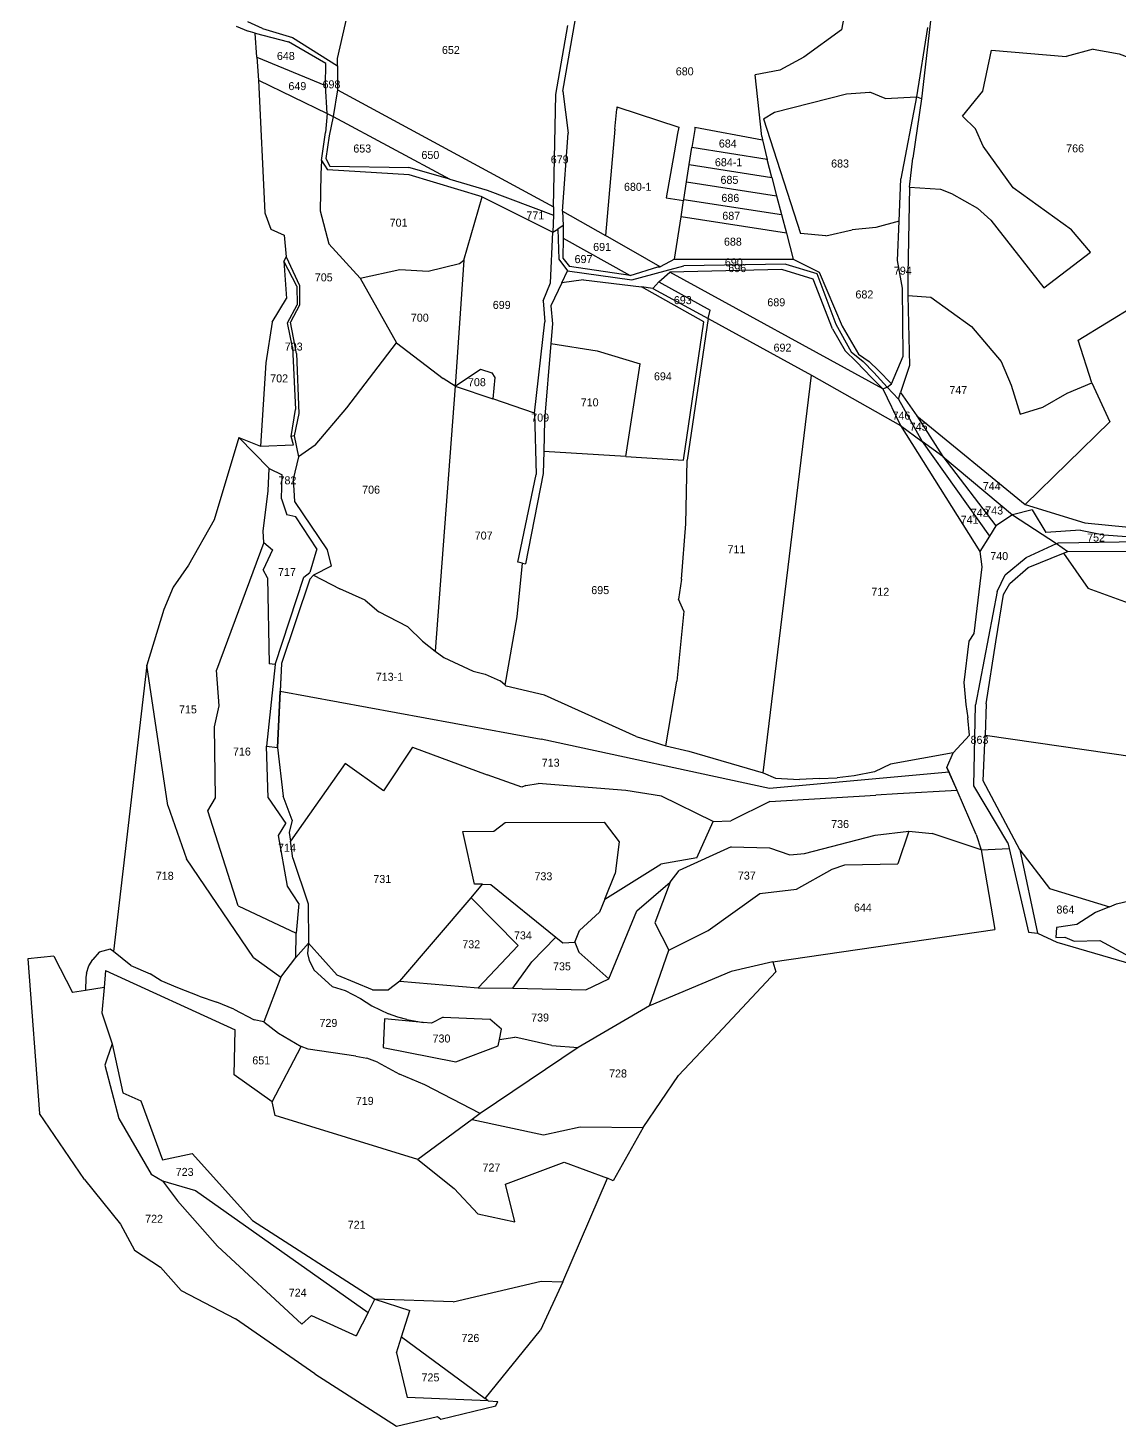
# Model space of a CAD drawing. Header units: metres. Extents: x 215864 to 218449, y 2702083 to 2704249.
# Drawn here: x 216059.6 to 216400.3, y 2703163.2 to 2703600.1 of the extents above; entities that cross this region are included whole.
import ezdxf
from ezdxf.enums import TextEntityAlignment as Align

# ---------------------------------------------------------------- set-up
doc = ezdxf.new("R2010")
doc.units = ezdxf.units.M

msp = doc.modelspace()

# ---------------------------------------------------------------- linework, layer by layer
at = {"layer": 'LIN'}
for p, q in [((216342.18, 2703608.58), (216338.63, 2703577.94)), ((216132.8, 2703599.96), (216128.2, 2703602)), ((216156.21, 2703590.58), (216159.6, 2703605.2)), ((216226.57, 2703580.42), (216230.56, 2703603.02)), ((216314.66, 2703605.01), (216313.64, 2703599.52)), ((216124.64, 2703600.72), (216128.29, 2703599.12)), ((216130.55, 2703598.53), (216128.29, 2703599.12)), ((216131.04, 2703590.95), (216130.55, 2703598.53)), ((216130.55, 2703598.53), (216140.89, 2703595.83)), ((216132.8, 2703599.96), (216142.14, 2703597.11)), ((216142.14, 2703597.11), (216156.22, 2703588.28)), ((216224.46, 2703579.32), (216228.2, 2703600.93)), ((216313.64, 2703599.52), (216301.92, 2703590.99)), ((216340.48, 2703600.29), (216337.06, 2703578.56)), ((216152.63, 2703589.01), (216140.89, 2703595.83)), ((216357.76, 2703580.37), (216360.52, 2703593.22)), ((216360.52, 2703593.22), (216383.78, 2703591.21)), ((216392.24, 2703593.54), (216383.78, 2703591.21)), ((216392.24, 2703593.54), (216400.3, 2703592.02)), ((216131.04, 2703590.95), (216131.59, 2703583.78)), ((216131.04, 2703590.95), (216152.52, 2703582.14)), ((216152.52, 2703582.14), (216152.63, 2703589.01)), ((216156.22, 2703588.28), (216156.21, 2703590.58)), ((216156.22, 2703588.28), (216156.24, 2703580.75)), ((216301.92, 2703590.99), (216294.42, 2703586.98)), ((216400.3, 2703592.02), (216410.17, 2703588.29)), ((216131.59, 2703583.78), (216153.04, 2703573.38)), ((216131.59, 2703583.78), (216133.54, 2703542.31)), ((216294.42, 2703586.98), (216286.69, 2703585.44)), ((216288.72, 2703566.18), (216286.69, 2703585.44)), ((216153.04, 2703573.38), (216152.52, 2703582.14)), ((216156.24, 2703580.75), (216154.85, 2703572.51)), ((216156.24, 2703580.75), (216223.73, 2703544.21)), ((216223.73, 2703544.21), (216224.46, 2703579.32)), ((216226.57, 2703580.42), (216228.23, 2703567.23)), ((216292.67, 2703573.79), (216315.18, 2703579.5)), ((216315.18, 2703579.5), (216322.46, 2703580.06)), ((216327.23, 2703578.13), (216322.46, 2703580.06)), ((216351.38, 2703572.54), (216357.76, 2703580.37)), ((216243.52, 2703575.48), (216243.45, 2703574.74)), ((216243.52, 2703575.48), (216262.83, 2703569.13)), ((216327.23, 2703578.13), (216337.06, 2703578.56)), ((216337.06, 2703578.56), (216332.14, 2703552.94)), ((216338.63, 2703577.94), (216335.9, 2703559.45)), ((216338.63, 2703577.94), (216337.06, 2703578.56)), ((216153.04, 2703573.38), (216152.44, 2703567.42)), ((216153.04, 2703573.38), (216154.85, 2703572.51)), ((216154.85, 2703572.51), (216153.68, 2703566.37)), ((216154.85, 2703572.51), (216191.29, 2703552.85)), ((216242.89, 2703568.55), (216243.45, 2703574.74)), ((216289.31, 2703571.71), (216292.67, 2703573.79)), ((216289.31, 2703571.71), (216300.79, 2703535.9)), ((216355.52, 2703568.64), (216351.38, 2703572.54)), ((216151.26, 2703558.72), (216152.44, 2703567.42)), ((216153.68, 2703566.37), (216152.54, 2703559.33)), ((216226.54, 2703542.9), (216228.23, 2703567.23)), ((216242.89, 2703568.55), (216239.88, 2703535.27)), ((216262.46, 2703567.1), (216261.4, 2703561.11)), ((216262.83, 2703569.13), (216262.46, 2703567.1)), ((216267.78, 2703568.44), (216266.89, 2703562.72)), ((216267.88, 2703569.09), (216267.78, 2703568.44)), ((216267.88, 2703569.09), (216288.94, 2703565.12)), ((216288.72, 2703566.18), (216288.94, 2703565.12)), ((216357.88, 2703563.19), (216355.52, 2703568.64)), ((216266.07, 2703557.43), (216266.89, 2703562.72)), ((216290.47, 2703559.04), (216266.89, 2703562.72)), ((216288.94, 2703565.12), (216290.47, 2703559.04)), ((216367.25, 2703550.18), (216357.88, 2703563.19)), ((216151.26, 2703558.72), (216150.99, 2703554.49)), ((216151.26, 2703558.72), (216153.16, 2703555.79)), ((216152.54, 2703559.33), (216153.89, 2703556.97)), ((216261.4, 2703561.11), (216258.89, 2703547.05)), ((216265.24, 2703552.02), (216266.07, 2703557.43)), ((216266.07, 2703557.43), (216291.88, 2703553.4)), ((216291.88, 2703553.4), (216290.47, 2703559.04)), ((216334.86, 2703550.33), (216335.9, 2703559.45)), ((216150.99, 2703554.49), (216150.8, 2703543)), ((216178.65, 2703554.27), (216153.16, 2703555.79)), ((216153.89, 2703556.97), (216178.47, 2703556.5)), ((216191.29, 2703552.85), (216178.47, 2703556.5)), ((216201.42, 2703547.4), (216178.65, 2703554.27)), ((216291.88, 2703553.4), (216293.38, 2703547.65)), ((216191.29, 2703552.85), (216202.99, 2703549.45)), ((216202.99, 2703549.45), (216223.74, 2703541.67)), ((216264.39, 2703546.57), (216265.24, 2703552.02)), ((216265.24, 2703552.02), (216293.38, 2703547.65)), ((216331.59, 2703539.74), (216332.14, 2703552.94)), ((216334.86, 2703550.33), (216334.34, 2703522.96)), ((216334.86, 2703550.33), (216344.56, 2703549.76)), ((216344.56, 2703549.76), (216347.97, 2703548.4)), ((216385.41, 2703537.01), (216367.25, 2703550.18)), ((216195.7, 2703527.53), (216201.42, 2703547.4)), ((216201.42, 2703547.4), (216223.5, 2703536.29)), ((216258.89, 2703547.05), (216264.33, 2703546.2)), ((216263.55, 2703541.13), (216264.33, 2703546.2)), ((216264.39, 2703546.57), (216264.33, 2703546.2)), ((216264.39, 2703546.57), (216294.9, 2703541.79)), ((216293.38, 2703547.65), (216294.9, 2703541.79)), ((216347.97, 2703548.4), (216356.09, 2703543.85)), ((216133.54, 2703542.31), (216135.41, 2703537.2)), ((216150.8, 2703543), (216153.48, 2703532.62)), ((216223.74, 2703541.67), (216223.5, 2703536.29)), ((216223.73, 2703544.21), (216223.74, 2703541.67)), ((216226.54, 2703542.9), (216226.7, 2703538.44)), ((216226.54, 2703542.9), (216239.88, 2703535.27)), ((216261.5, 2703527.87), (216263.55, 2703541.13)), ((216296.41, 2703535.98), (216263.55, 2703541.13)), ((216294.9, 2703541.79), (216296.41, 2703535.98)), ((216356.09, 2703543.85), (216360.29, 2703540.09)), ((216360.29, 2703540.09), (216376.82, 2703518.9)), ((216135.41, 2703537.2), (216139.6, 2703535.38)), ((216222.71, 2703520.48), (216223.5, 2703536.29)), ((216223.5, 2703536.29), (216225, 2703537.3)), ((216226.7, 2703538.44), (216225, 2703537.3)), ((216225, 2703537.3), (216225.37, 2703527.89)), ((216226.7, 2703538.44), (216226.67, 2703534.47)), ((216296.41, 2703535.98), (216298.51, 2703527.92)), ((216308.77, 2703535.13), (216300.79, 2703535.9)), ((216308.77, 2703535.13), (216316.95, 2703537.01)), ((216324.39, 2703537.76), (216316.95, 2703537.01)), ((216331.59, 2703539.74), (216324.39, 2703537.76)), ((216331.09, 2703527.49), (216331.59, 2703539.74)), ((216391.37, 2703530.08), (216385.41, 2703537.01)), ((216139.6, 2703535.38), (216140.2, 2703528.62)), ((216153.48, 2703532.62), (216163.3, 2703521.9)), ((216226.67, 2703534.47), (216226.62, 2703528.15)), ((216226.67, 2703534.47), (216247.66, 2703522.74)), ((216252.84, 2703527.84), (216239.88, 2703535.27)), ((216140.2, 2703528.62), (216139.43, 2703527.26)), ((216143.51, 2703519.4), (216139.43, 2703527.26)), ((216139.43, 2703527.26), (216140.31, 2703515.61)), ((216140.2, 2703528.62), (216144.38, 2703519.62)), ((216195.7, 2703527.53), (216192.99, 2703488.24)), ((216194.32, 2703526.49), (216195.7, 2703527.53)), ((216225.37, 2703527.89), (216228.07, 2703524.23)), ((216226.62, 2703528.15), (216228.68, 2703525.62)), ((216256.96, 2703525.49), (216252.84, 2703527.84)), ((216261.5, 2703527.87), (216256.96, 2703525.49)), ((216261.5, 2703527.87), (216298.51, 2703527.92)), ((216298.51, 2703527.92), (216306.69, 2703523.82)), ((216332.72, 2703518.84), (216331.09, 2703527.49)), ((216376.82, 2703518.9), (216391.37, 2703530.08)), ((216163.3, 2703521.9), (216175.69, 2703524.62)), ((216175.69, 2703524.62), (216184.58, 2703524.14)), ((216184.58, 2703524.14), (216194.32, 2703526.49)), ((216226.28, 2703520.44), (216228.07, 2703524.23)), ((216228.07, 2703524.23), (216248.12, 2703521.45)), ((216247.66, 2703522.74), (216228.68, 2703525.62)), ((216247.66, 2703522.74), (216256.32, 2703525.44)), ((216248.12, 2703521.45), (216258.6, 2703524.21)), ((216256.32, 2703525.44), (216256.96, 2703525.49)), ((216256.59, 2703520.76), (216260.02, 2703523.81)), ((216258.6, 2703524.21), (216264.43, 2703525.75)), ((216294.96, 2703524.69), (216260.02, 2703523.81)), ((216326.53, 2703487.35), (216260.02, 2703523.81)), ((216296.22, 2703526.3), (216264.43, 2703525.75)), ((216304.74, 2703521.67), (216294.96, 2703524.69)), ((216296.22, 2703526.3), (216305.91, 2703523.44)), ((216305.91, 2703523.44), (216311.88, 2703507.59)), ((216306.69, 2703523.82), (216313.79, 2703506.89)), ((216334.34, 2703522.96), (216334.39, 2703516.54)), ((216143.51, 2703519.4), (216143.62, 2703513.65)), ((216144.38, 2703519.62), (216144.42, 2703513.52)), ((216163.3, 2703521.9), (216174.66, 2703501.73)), ((216220.42, 2703514.83), (216222.71, 2703520.48)), ((216226.28, 2703520.44), (216222.88, 2703513.25)), ((216233.11, 2703521.44), (216226.28, 2703520.44)), ((216233.11, 2703521.44), (216251.16, 2703519.26)), ((216254.71, 2703518.71), (216251.16, 2703519.26)), ((216270.64, 2703508.34), (216251.16, 2703519.26)), ((216256.59, 2703520.76), (216254.71, 2703518.71)), ((216254.71, 2703518.71), (216271.98, 2703509.31)), ((216256.59, 2703520.76), (216272.57, 2703511.89)), ((216310.87, 2703506.08), (216304.74, 2703521.67)), ((216332.88, 2703497.56), (216332.72, 2703518.84)), ((216135.79, 2703508.21), (216140.31, 2703515.61)), ((216220.42, 2703514.83), (216220.94, 2703508.25)), ((216334.39, 2703516.54), (216341.54, 2703516.01)), ((216334.39, 2703516.54), (216334.85, 2703494.7)), ((216341.54, 2703516.01), (216354.21, 2703506.83)), ((216140.66, 2703508.02), (216143.62, 2703513.65)), ((216144.42, 2703513.52), (216141.57, 2703508.22)), ((216222.88, 2703513.25), (216223.43, 2703507.72)), ((216271.98, 2703509.31), (216272.57, 2703511.89)), ((216387.55, 2703502.6), (216405.22, 2703513.41)), ((216135.79, 2703508.21), (216133.86, 2703495.46)), ((216142.13, 2703500.4), (216140.66, 2703508.02)), ((216143.48, 2703498.45), (216141.57, 2703508.22)), ((216217.79, 2703479.76), (216220.94, 2703508.25)), ((216223.43, 2703507.72), (216222.89, 2703501.48)), ((216264.3, 2703465.09), (216270.64, 2703508.34)), ((216271.98, 2703509.31), (216265.41, 2703465.02)), ((216271.98, 2703509.31), (216304.26, 2703491.6)), ((216310.87, 2703506.08), (216314.75, 2703499.2)), ((216311.88, 2703507.59), (216316.65, 2703498.92)), ((216313.79, 2703506.89), (216318.93, 2703498.15)), ((216354.21, 2703506.83), (216363.52, 2703495.9)), ((216159.17, 2703481.46), (216174.66, 2703501.73)), ((216174.66, 2703501.73), (216189.22, 2703490.56)), ((216222.89, 2703501.48), (216220.83, 2703477.57)), ((216222.89, 2703501.48), (216237.34, 2703499.18)), ((216391.86, 2703489.27), (216387.55, 2703502.6)), ((216142.13, 2703500.4), (216143.13, 2703480.86)), ((216143.48, 2703498.45), (216144.17, 2703479.68)), ((216237.34, 2703499.18), (216250.78, 2703495.17)), ((216318.25, 2703495.92), (216314.75, 2703499.2)), ((216316.65, 2703498.92), (216320.38, 2703495.87)), ((216318.93, 2703498.15), (216322.28, 2703495.92)), ((216329.26, 2703488.9), (216332.88, 2703497.56)), ((216133.86, 2703495.46), (216132.14, 2703469.44)), ((216192.99, 2703488.24), (216200.86, 2703493.47)), ((216200.86, 2703493.47), (216204.45, 2703492.32)), ((216204.45, 2703492.32), (216205.37, 2703490.87)), ((216246.28, 2703466.17), (216250.78, 2703495.17)), ((216323.13, 2703490.75), (216318.25, 2703495.92)), ((216320.38, 2703495.87), (216323.72, 2703492.44)), ((216325.14, 2703493.12), (216322.28, 2703495.92)), ((216327.89, 2703487.84), (216323.72, 2703492.44)), ((216325.14, 2703493.12), (216329.26, 2703488.9)), ((216334.85, 2703494.7), (216332.09, 2703486.24)), ((216363.52, 2703495.9), (216366.62, 2703488.53)), ((216192.99, 2703488.24), (216186.72, 2703405.43)), ((216192.99, 2703488.24), (216189.22, 2703490.56)), ((216192.99, 2703488.24), (216204.72, 2703484.23)), ((216205.37, 2703490.87), (216204.72, 2703484.23)), ((216289.2, 2703367.39), (216304.26, 2703491.6)), ((216304.26, 2703491.6), (216332.02, 2703475.89)), ((216326.53, 2703487.35), (216323.13, 2703490.75)), ((216326.53, 2703487.35), (216327.89, 2703487.84)), ((216327.89, 2703487.84), (216329.26, 2703488.9)), ((216327.89, 2703487.84), (216331.39, 2703484.09)), ((216366.62, 2703488.53), (216369.45, 2703479.49)), ((216384.12, 2703486.02), (216391.86, 2703489.27)), ((216391.86, 2703489.27), (216397.4, 2703477.07)), ((216217.79, 2703479.76), (216204.72, 2703484.23)), ((216326.53, 2703487.35), (216332.02, 2703475.89)), ((216331.39, 2703484.09), (216332.09, 2703486.24)), ((216331.39, 2703484.09), (216338.78, 2703470.95)), ((216332.09, 2703486.24), (216337.12, 2703478.87)), ((216376.5, 2703481.65), (216384.12, 2703486.02)), ((216141.73, 2703472.49), (216143.13, 2703480.86)), ((216144.17, 2703479.68), (216142.69, 2703472.62)), ((216149.25, 2703469.73), (216159.17, 2703481.46)), ((216217.79, 2703479.76), (216218.29, 2703460.63)), ((216337.12, 2703478.87), (216371.04, 2703451.23)), ((216337.12, 2703478.87), (216345.28, 2703466.21)), ((216369.45, 2703479.49), (216376.5, 2703481.65)), ((216220.83, 2703477.57), (216220.64, 2703467.74)), ((216332.02, 2703475.89), (216338.78, 2703470.95)), ((216332.02, 2703475.89), (216356.85, 2703436.54)), ((216371.04, 2703451.23), (216397.4, 2703477.07)), ((216125.41, 2703472.19), (216117.7, 2703446.44)), ((216125.41, 2703472.19), (216132.14, 2703469.44)), ((216125.41, 2703472.19), (216134.91, 2703462.42)), ((216142.69, 2703472.62), (216141.73, 2703472.49)), ((216142.54, 2703469.88), (216141.73, 2703472.49)), ((216142.69, 2703472.62), (216144.04, 2703466.15)), ((216345.28, 2703466.21), (216338.78, 2703470.95)), ((216338.78, 2703470.95), (216359.86, 2703441.34)), ((216132.14, 2703469.44), (216142.54, 2703469.88)), ((216144.04, 2703466.15), (216142.44, 2703459.08)), ((216149.25, 2703469.73), (216144.04, 2703466.15)), ((216220.64, 2703467.74), (216220.51, 2703460.93)), ((216246.28, 2703466.17), (216220.64, 2703467.74)), ((216246.28, 2703466.17), (216264.3, 2703465.09)), ((216345.28, 2703466.21), (216367.02, 2703447.95)), ((216345.28, 2703466.21), (216361.84, 2703444.5)), ((216134.61, 2703455.5), (216134.91, 2703462.42)), ((216134.91, 2703462.42), (216138.93, 2703460.5)), ((216265.05, 2703445.12), (216265.41, 2703465.02)), ((216138.79, 2703452.97), (216138.93, 2703460.5)), ((216142.44, 2703459.08), (216142.83, 2703452.2)), ((216212.58, 2703433.16), (216218.29, 2703460.63)), ((216220.51, 2703460.93), (216214.95, 2703432.63)), ((216133.04, 2703442.88), (216134.61, 2703455.5)), ((216138.79, 2703452.97), (216140.44, 2703448.01)), ((216142.83, 2703452.2), (216152.98, 2703437.05)), ((216373.19, 2703449.54), (216367.02, 2703447.95)), ((216371.04, 2703451.23), (216389.62, 2703445.5)), ((216373.19, 2703449.54), (216377.41, 2703442.44)), ((216117.7, 2703446.44), (216109.74, 2703432.27)), ((216143.2, 2703447.4), (216140.44, 2703448.01)), ((216149.74, 2703437.34), (216143.2, 2703447.4)), ((216263.64, 2703427.83), (216265.05, 2703445.12)), ((216361.84, 2703444.5), (216359.86, 2703441.34)), ((216367.02, 2703447.95), (216361.84, 2703444.5)), ((216367.02, 2703447.95), (216380.82, 2703439.02)), ((216389.62, 2703445.5), (216397.01, 2703444.78)), ((216397.01, 2703444.78), (216406.55, 2703443.85)), ((216133.23, 2703439.36), (216133.04, 2703442.88)), ((216359.86, 2703441.34), (216356.85, 2703436.54)), ((216388.23, 2703443.23), (216377.41, 2703442.44)), ((216381.38, 2703439.28), (216406.74, 2703439.66)), ((216388.23, 2703443.23), (216395.6, 2703441.71)), ((216395.6, 2703441.71), (216411.44, 2703440.57)), ((216133.23, 2703439.36), (216118.46, 2703399.47)), ((216135.89, 2703437.05), (216133.04, 2703430.83)), ((216133.23, 2703439.36), (216135.89, 2703437.05)), ((216149.74, 2703437.34), (216147.63, 2703429.98)), ((216152.98, 2703437.05), (216154.21, 2703431.9)), ((216356.85, 2703436.54), (216357.46, 2703431.7)), ((216371.27, 2703434.6), (216380.82, 2703439.02)), ((216371.9, 2703431.55), (216382.92, 2703435.96)), ((216380.82, 2703439.02), (216381.38, 2703439.28)), ((216380.82, 2703439.02), (216384.31, 2703436.52)), ((216382.92, 2703435.96), (216384.31, 2703436.52)), ((216382.92, 2703435.96), (216390.67, 2703424.98)), ((216384.31, 2703436.52), (216403.23, 2703436.68)), ((216109.74, 2703432.27), (216104.9, 2703425.4)), ((216134.37, 2703428.29), (216133.04, 2703430.83)), ((216154.21, 2703431.9), (216148.71, 2703429.15)), ((216212.39, 2703416.13), (216213.98, 2703432.85)), ((216213.98, 2703432.85), (216212.58, 2703433.16)), ((216213.98, 2703432.85), (216214.95, 2703432.63)), ((216357.46, 2703431.7), (216354.93, 2703410.85)), ((216364.7, 2703429.26), (216371.27, 2703434.6)), ((216366.2, 2703426.56), (216371.9, 2703431.55)), ((216134.37, 2703428.29), (216134.89, 2703401.47)), ((216136.81, 2703401.21), (216145.71, 2703428.49)), ((216147.55, 2703427.83), (216138.73, 2703401.52)), ((216145.71, 2703428.49), (216147.63, 2703429.98)), ((216148.71, 2703429.15), (216147.55, 2703427.83)), ((216148.71, 2703429.15), (216156.99, 2703424.81)), ((216263.64, 2703427.83), (216262.69, 2703421.68)), ((216362.2, 2703423.98), (216364.7, 2703429.26)), ((216364.18, 2703423.1), (216366.2, 2703426.56)), ((216104.9, 2703425.4), (216101.95, 2703418.35)), ((216164.87, 2703421.34), (216156.99, 2703424.81)), ((216362.2, 2703423.98), (216355.48, 2703388.65)), ((216361.88, 2703408.32), (216364.18, 2703423.1)), ((216406.72, 2703419.1), (216390.67, 2703424.98)), ((216101.95, 2703418.35), (216096.65, 2703400.99)), ((216164.87, 2703421.34), (216169.16, 2703417.64)), ((216178.16, 2703412.97), (216169.16, 2703417.64)), ((216264.41, 2703417.83), (216262.24, 2703395.98)), ((216264.41, 2703417.83), (216262.69, 2703421.68)), ((216208.58, 2703394.77), (216212.39, 2703416.13)), ((216178.16, 2703412.97), (216182.75, 2703408.51)), ((216354.93, 2703410.85), (216353.42, 2703408.54)), ((216182.75, 2703408.51), (216186.72, 2703405.43)), ((216186.72, 2703405.43), (216189.41, 2703403.41)), ((216353.42, 2703408.54), (216351.83, 2703395.64)), ((216358.85, 2703388.93), (216361.88, 2703408.32)), ((216096.65, 2703400.99), (216086.25, 2703311.58)), ((216103.3, 2703357.2), (216096.65, 2703400.99)), ((216136.81, 2703401.21), (216134.04, 2703375.67)), ((216136.81, 2703401.21), (216134.89, 2703401.47)), ((216138.73, 2703401.52), (216137.52, 2703375.29)), ((216138.73, 2703401.52), (216138.33, 2703392.89)), ((216189.41, 2703403.41), (216198.63, 2703399.15)), ((216119.31, 2703388.35), (216118.46, 2703399.47)), ((216198.63, 2703399.15), (216202.35, 2703398.22)), ((216202.35, 2703398.22), (216206.99, 2703396.07)), ((216208.58, 2703394.77), (216206.99, 2703396.07)), ((216258.81, 2703375.85), (216262.24, 2703395.98)), ((216137.52, 2703375.29), (216138.33, 2703392.89)), ((216138.33, 2703392.89), (216219.88, 2703377.83)), ((216208.58, 2703394.77), (216208.94, 2703394.48)), ((216220.83, 2703391.65), (216208.94, 2703394.48)), ((216249.53, 2703378.76), (216220.83, 2703391.65)), ((216351.83, 2703395.64), (216352.5, 2703388.73)), ((216117.78, 2703381.7), (216119.31, 2703388.35)), ((216352.5, 2703388.73), (216353.08, 2703384.5)), ((216354.92, 2703363.3), (216355.48, 2703388.65)), ((216358.85, 2703388.93), (216358.45, 2703379.08)), ((216353.57, 2703379.12), (216353.08, 2703384.5)), ((216118.17, 2703359.52), (216117.78, 2703381.7)), ((216249.53, 2703378.76), (216258.81, 2703375.85)), ((216353.57, 2703379.12), (216348.46, 2703373.64)), ((216357.87, 2703364.85), (216358.45, 2703379.08)), ((216358.45, 2703379.08), (216405.27, 2703372.35)), ((216134.62, 2703359.5), (216134.04, 2703375.67)), ((216134.04, 2703375.67), (216137.52, 2703375.29)), ((216137.52, 2703375.29), (216139.26, 2703360.08)), ((216179.65, 2703375.39), (216170.55, 2703361.75)), ((216179.65, 2703375.39), (216202.98, 2703366.72)), ((216291.18, 2703362.47), (216219.88, 2703377.83)), ((216258.81, 2703375.85), (216265.93, 2703374.16)), ((216265.93, 2703374.16), (216289.2, 2703367.39)), ((216158.64, 2703370.27), (216141.55, 2703345.99)), ((216170.55, 2703361.75), (216158.64, 2703370.27)), ((216328.97, 2703370.04), (216323.91, 2703367.64)), ((216348.46, 2703373.64), (216328.97, 2703370.04)), ((216346.57, 2703369.07), (216348.46, 2703373.64)), ((216213.78, 2703362.92), (216202.98, 2703366.72)), ((216289.2, 2703367.39), (216292.97, 2703365.73)), ((216347.24, 2703367.54), (216291.18, 2703362.47)), ((216292.97, 2703365.73), (216300.54, 2703365.26)), ((216306.76, 2703365.59), (216300.54, 2703365.26)), ((216306.76, 2703365.59), (216312.24, 2703365.85)), ((216317.54, 2703366.47), (216312.24, 2703365.85)), ((216323.91, 2703367.64), (216317.54, 2703366.47)), ((216349.75, 2703361.79), (216346.57, 2703369.07)), ((216346.57, 2703369.07), (216347.24, 2703367.54)), ((216349.75, 2703361.79), (216347.24, 2703367.54)), ((216215.02, 2703363.37), (216213.78, 2703362.92)), ((216215.02, 2703363.37), (216218.93, 2703364)), ((216246.26, 2703361.83), (216218.93, 2703364)), ((216257.37, 2703360.02), (216246.26, 2703361.83)), ((216349.75, 2703361.79), (216331.15, 2703360.76)), ((216355.74, 2703348.04), (216349.75, 2703361.79)), ((216365.57, 2703345.52), (216354.92, 2703363.3)), ((216369.29, 2703343.32), (216357.87, 2703364.85)), ((216103.3, 2703357.2), (216109.05, 2703340.5)), ((216115.75, 2703355.53), (216118.17, 2703359.52)), ((216134.62, 2703359.5), (216140.07, 2703351.56)), ((216142.08, 2703352.6), (216139.26, 2703360.08)), ((216273.52, 2703352.11), (216257.37, 2703360.02)), ((216291.27, 2703358.37), (216279.05, 2703352.34)), ((216291.27, 2703358.37), (216324.36, 2703360.35)), ((216331.15, 2703360.76), (216324.36, 2703360.35)), ((216125.18, 2703325.79), (216115.75, 2703355.53)), ((216142.08, 2703352.6), (216141.18, 2703348.72)), ((216268.48, 2703340.77), (216273.52, 2703352.11)), ((216273.52, 2703352.11), (216279.05, 2703352.34)), ((216137.83, 2703347.75), (216140.07, 2703351.56)), ((216140.67, 2703331.99), (216137.83, 2703347.75)), ((216141.18, 2703348.72), (216141.55, 2703345.99)), ((216195.35, 2703349), (216205.06, 2703349.1)), ((216199.04, 2703332.59), (216195.35, 2703349)), ((216205.06, 2703349.1), (216208.59, 2703351.81)), ((216208.59, 2703351.81), (216239.47, 2703351.97)), ((216239.47, 2703351.97), (216244.2, 2703345.81)), ((216302.11, 2703342.13), (216324.13, 2703347.85)), ((216324.13, 2703347.85), (216334.61, 2703349.17)), ((216334.61, 2703349.17), (216331.23, 2703338.96)), ((216334.61, 2703349.17), (216341.99, 2703348.41)), ((216357.2, 2703343.35), (216341.99, 2703348.41)), ((216355.74, 2703348.04), (216357.2, 2703343.35)), ((216142.27, 2703340.65), (216141.55, 2703345.99)), ((216244.2, 2703345.81), (216242.9, 2703335.94)), ((216279.19, 2703344.28), (216262.92, 2703336.82)), ((216279.19, 2703344.28), (216291.19, 2703343.97)), ((216291.19, 2703343.97), (216297.53, 2703341.69)), ((216357.2, 2703343.35), (216365.98, 2703343.7)), ((216365.57, 2703345.52), (216365.98, 2703343.7)), ((216365.98, 2703343.7), (216372.01, 2703317.61)), ((216130.03, 2703309.63), (216109.05, 2703340.5)), ((216142.27, 2703340.65), (216147.03, 2703326.47)), ((216268.48, 2703340.77), (216257.21, 2703338.83)), ((216297.53, 2703341.69), (216302.11, 2703342.13)), ((216357.2, 2703343.35), (216361.5, 2703318.38)), ((216369.29, 2703343.32), (216374.89, 2703317.27)), ((216369.29, 2703343.32), (216378.62, 2703331.21)), ((216239.71, 2703327.89), (216257.21, 2703338.83)), ((216239.71, 2703327.89), (216242.9, 2703335.94)), ((216260.11, 2703333.16), (216262.92, 2703336.82)), ((216299.56, 2703331.06), (216310.7, 2703337.31)), ((216310.7, 2703337.31), (216314.67, 2703338.66)), ((216314.67, 2703338.66), (216331.23, 2703338.96)), ((216144.2, 2703326.57), (216140.67, 2703331.99)), ((216197.98, 2703328.33), (216201.57, 2703332.55)), ((216201.57, 2703332.55), (216199.04, 2703332.59)), ((216201.57, 2703332.55), (216204.17, 2703332.51)), ((216204.17, 2703332.51), (216224.43, 2703316.02)), ((216249.75, 2703324.2), (216260.11, 2703333.16)), ((216260.11, 2703333.16), (216255.32, 2703320.52)), ((216288.14, 2703329.65), (216299.56, 2703331.06)), ((216378.62, 2703331.21), (216397.33, 2703325.53)), ((216144.2, 2703326.57), (216143.36, 2703317.29)), ((216147.03, 2703326.47), (216147.18, 2703314.17)), ((216175.73, 2703302.25), (216197.98, 2703328.33)), ((216197.98, 2703328.33), (216212.69, 2703313.42)), ((216239.71, 2703327.89), (216238.08, 2703323.8)), ((216272.03, 2703318.06), (216288.14, 2703329.65)), ((216397.33, 2703325.53), (216399.52, 2703326.42)), ((216399.52, 2703326.42), (216406.03, 2703327.94)), ((216125.18, 2703325.79), (216143.36, 2703317.29)), ((216231.78, 2703318.13), (216238.08, 2703323.8)), ((216241, 2703302.98), (216249.75, 2703324.2)), ((216392.94, 2703323.75), (216387.09, 2703319.97)), ((216397.33, 2703325.53), (216392.94, 2703323.75)), ((216143.27, 2703309.62), (216143.36, 2703317.29)), ((216230.31, 2703314.4), (216231.78, 2703318.13)), ((216255.32, 2703320.52), (216259.7, 2703311.96)), ((216259.7, 2703311.96), (216272.03, 2703318.06)), ((216292.22, 2703308.32), (216361.5, 2703318.38)), ((216372.01, 2703317.61), (216374.89, 2703317.27)), ((216374.89, 2703317.27), (216380.85, 2703314.44)), ((216380.76, 2703319), (216380.58, 2703315.88)), ((216387.09, 2703319.97), (216380.76, 2703319)), ((216143.27, 2703309.62), (216147.18, 2703314.17)), ((216147.18, 2703314.17), (216146.85, 2703310.94)), ((216147.18, 2703314.17), (216156.09, 2703304.12)), ((216200.12, 2703300.14), (216212.69, 2703313.42)), ((216224.43, 2703316.02), (216216.94, 2703308.32)), ((216224.43, 2703316.02), (216226.62, 2703314.24)), ((216226.62, 2703314.24), (216230.31, 2703314.4)), ((216230.31, 2703314.4), (216231.61, 2703311.34)), ((216380.58, 2703315.88), (216383.39, 2703316.03)), ((216380.85, 2703314.44), (216404.44, 2703307.62)), ((216383.39, 2703316.03), (216386.33, 2703314.73)), ((216386.33, 2703314.73), (216394.36, 2703314.96)), ((216394.36, 2703314.96), (216423.27, 2703299.33)), ((216067.66, 2703310.1), (216059.57, 2703309.29)), ((216059.57, 2703309.29), (216063.21, 2703260.93)), ((216067.66, 2703310.1), (216073.5, 2703298.72)), ((216078.58, 2703307.02), (216079.78, 2703309.05)), ((216081.85, 2703311.31), (216079.78, 2703309.05)), ((216085.21, 2703312.29), (216081.85, 2703311.31)), ((216086.25, 2703311.58), (216085.21, 2703312.29)), ((216091.74, 2703307.19), (216086.25, 2703311.58)), ((216130.03, 2703309.63), (216138.5, 2703303.48)), ((216138.5, 2703303.48), (216143.27, 2703309.62)), ((216146.85, 2703310.94), (216147.38, 2703308.76)), ((216147.38, 2703308.76), (216148.92, 2703305.66)), ((216241, 2703302.98), (216231.61, 2703311.34)), ((216253.7, 2703294.51), (216259.7, 2703311.96)), ((216077.8, 2703304.76), (216077.62, 2703303.42)), ((216077.8, 2703304.76), (216078.58, 2703307.02)), ((216083.82, 2703305.6), (216083.37, 2703300.28)), ((216083.82, 2703305.6), (216124.32, 2703287.05)), ((216091.74, 2703307.19), (216097.7, 2703304.57)), ((216101.14, 2703302.32), (216097.7, 2703304.57)), ((216154.58, 2703300.62), (216148.92, 2703305.66)), ((216167.21, 2703299.56), (216156.09, 2703304.12)), ((216210.96, 2703300.07), (216216.94, 2703308.32)), ((216279.22, 2703305.24), (216253.7, 2703294.51)), ((216275, 2703285.82), (216293.09, 2703305.19)), ((216292.22, 2703308.32), (216279.22, 2703305.24)), ((216292.22, 2703308.32), (216293.09, 2703305.19)), ((216077.62, 2703303.42), (216077.54, 2703299.35)), ((216083.37, 2703300.28), (216077.54, 2703299.35)), ((216083.37, 2703300.28), (216082.62, 2703292.35)), ((216106.38, 2703300.2), (216101.14, 2703302.32)), ((216113.06, 2703297.53), (216106.38, 2703300.2)), ((216138.5, 2703303.48), (216133.27, 2703289.52)), ((216154.58, 2703300.62), (216158.59, 2703299.35)), ((216175.73, 2703302.25), (216172.13, 2703299.6)), ((216175.73, 2703302.25), (216200.12, 2703300.14)), ((216200.12, 2703300.14), (216210.96, 2703300.07)), ((216210.96, 2703300.07), (216233.77, 2703299.58)), ((216233.77, 2703299.58), (216241, 2703302.98)), ((216077.54, 2703299.35), (216073.5, 2703298.72)), ((216113.06, 2703297.53), (216118.53, 2703295.7)), ((216123.88, 2703293.56), (216118.53, 2703295.7)), ((216158.59, 2703299.35), (216163.42, 2703296.85)), ((216163.42, 2703296.85), (216166.96, 2703294.53)), ((216167.21, 2703299.56), (216172.13, 2703299.6)), ((216082.62, 2703292.35), (216085.84, 2703282.65)), ((216123.88, 2703293.56), (216130.17, 2703290.21)), ((216166.96, 2703294.53), (216172.16, 2703292.05)), ((216175.11, 2703290.99), (216172.16, 2703292.05)), ((216177.85, 2703290.24), (216175.11, 2703290.99)), ((216189.28, 2703291.04), (216185.62, 2703289.13)), ((216189.28, 2703291.04), (216203.77, 2703290.35)), ((216253.7, 2703294.51), (216231.35, 2703281.55)), ((216123.98, 2703272.96), (216124.32, 2703287.05)), ((216133.27, 2703289.52), (216130.17, 2703290.21)), ((216133.27, 2703289.52), (216137.86, 2703285.96)), ((216170.96, 2703290.44), (216170.54, 2703281.51)), ((216182.96, 2703289.37), (216170.96, 2703290.44)), ((216177.85, 2703290.24), (216182.96, 2703289.37)), ((216185.62, 2703289.13), (216182.96, 2703289.37)), ((216207.46, 2703287.26), (216203.77, 2703290.35)), ((216206.82, 2703284.05), (216207.46, 2703287.26)), ((216085.84, 2703282.65), (216084.2, 2703277.86)), ((216085.84, 2703282.65), (216089.16, 2703267.32)), ((216137.86, 2703285.96), (216144.89, 2703281.81)), ((216206.43, 2703282.08), (216206.82, 2703284.05)), ((216206.82, 2703284.05), (216211.64, 2703284.8)), ((216223.22, 2703282.13), (216211.64, 2703284.8)), ((216262.68, 2703272.8), (216275, 2703285.82)), ((216084.2, 2703277.86), (216083.57, 2703276.03)), ((216135.84, 2703264.55), (216144.89, 2703281.81)), ((216147.11, 2703281.03), (216144.89, 2703281.81)), ((216161.97, 2703278.81), (216147.11, 2703281.03)), ((216161.97, 2703278.81), (216165.42, 2703278.17)), ((216168.73, 2703276.98), (216165.42, 2703278.17)), ((216170.54, 2703281.51), (216193.18, 2703277.09)), ((216193.18, 2703277.09), (216206.43, 2703282.08)), ((216231.35, 2703281.55), (216200.8, 2703260.89)), ((216223.22, 2703282.13), (216231.35, 2703281.55)), ((216083.57, 2703276.03), (216087.9, 2703259.36)), ((216168.73, 2703276.98), (216175.55, 2703273.15)), ((216135.84, 2703264.55), (216123.98, 2703272.96)), ((216183.54, 2703269.91), (216175.55, 2703273.15)), ((216200.8, 2703260.89), (216183.54, 2703269.91)), ((216251.68, 2703256.48), (216262.68, 2703272.8)), ((216089.16, 2703267.32), (216094.78, 2703264.89)), ((216094.78, 2703264.89), (216101.61, 2703246.45)), ((216077.23, 2703240.33), (216063.21, 2703260.93)), ((216136.82, 2703260.28), (216135.84, 2703264.55)), ((216200.8, 2703260.89), (216198.32, 2703259.06)), ((216087.9, 2703259.36), (216098.09, 2703241.92)), ((216181.3, 2703246.5), (216136.82, 2703260.28)), ((216198.32, 2703259.06), (216181.3, 2703246.5)), ((216198.32, 2703259.06), (216220.6, 2703254.25)), ((216220.6, 2703254.25), (216232.05, 2703256.78)), ((216232.05, 2703256.78), (216251.68, 2703256.48)), ((216251.68, 2703256.48), (216242.33, 2703239.83)), ((216101.61, 2703246.45), (216110.9, 2703248.44)), ((216110.9, 2703248.44), (216129.72, 2703227.46)), ((216181.3, 2703246.5), (216192.72, 2703237.43)), ((216208.71, 2703238.79), (216227.05, 2703245.68)), ((216227.05, 2703245.68), (216240.56, 2703240.75)), ((216077.23, 2703240.33), (216088.42, 2703226.36)), ((216098.09, 2703241.92), (216101.58, 2703239.87)), ((216101.58, 2703239.87), (216111.85, 2703236.83)), ((216101.58, 2703239.87), (216106.3, 2703233.59)), ((216211.66, 2703227.02), (216208.71, 2703238.79)), ((216226.63, 2703208.28), (216240.56, 2703240.75)), ((216242.33, 2703239.83), (216240.56, 2703240.75)), ((216111.85, 2703236.83), (216165.82, 2703198.69)), ((216192.72, 2703237.43), (216200.02, 2703229.55)), ((216106.3, 2703233.59), (216118.77, 2703219.46)), ((216088.42, 2703226.36), (216092.85, 2703218.15)), ((216129.72, 2703227.46), (216167.93, 2703202.84)), ((216200.02, 2703229.55), (216211.66, 2703227.02)), ((216092.85, 2703218.15), (216100.97, 2703212.84)), ((216118.77, 2703219.46), (216145.11, 2703195.06)), ((216100.97, 2703212.84), (216107.44, 2703205.58)), ((216192.39, 2703202.05), (216219.87, 2703208.54)), ((216226.63, 2703208.28), (216219.63, 2703193.21)), ((216219.87, 2703208.54), (216226.63, 2703208.28)), ((216107.44, 2703205.58), (216124.39, 2703196.72)), ((216165.82, 2703198.69), (216167.93, 2703202.84)), ((216192.39, 2703202.05), (216167.93, 2703202.84)), ((216167.93, 2703202.84), (216178.82, 2703199.31)), ((216176.25, 2703191.09), (216178.82, 2703199.31)), ((216149.15, 2703179.59), (216124.39, 2703196.72)), ((216145.11, 2703195.06), (216148.1, 2703197.81)), ((216148.1, 2703197.81), (216162.1, 2703191.38)), ((216165.82, 2703198.69), (216162.1, 2703191.38)), ((216174.7, 2703186.1), (216176.25, 2703191.09)), ((216176.25, 2703191.09), (216202.35, 2703171.85)), ((216202.35, 2703171.85), (216219.63, 2703193.21)), ((216174.7, 2703186.1), (216177.96, 2703172.21)), ((216149.15, 2703179.59), (216174.62, 2703163.24)), ((216203.3, 2703171.16), (216177.96, 2703172.21)), ((216188.5, 2703165.37), (216205.68, 2703169.53)), ((216203.3, 2703171.16), (216202.35, 2703171.85)), ((216203.3, 2703171.16), (216206.32, 2703170.87)), ((216205.68, 2703169.53), (216206.32, 2703170.87)), ((216174.62, 2703163.24), (216187.42, 2703166.23)), ((216187.42, 2703166.23), (216188.5, 2703165.37))]:
    msp.add_line(p, q, dxfattribs=at)

# ---------------------------------------------------------------- texts
at = {"layer": 'PAR'}
for s, p in [('648', (216140.1, 2703591.38)), ('652', (216191.64, 2703593.25)), ('698', (216154.35, 2703582.51)), ('680', (216264.67, 2703586.57)), ('649', (216143.7, 2703581.96)), ('653', (216163.97, 2703562.45)), ('684', (216278.12, 2703564.02)), ('766', (216386.59, 2703562.5)), ('650', (216185.24, 2703560.44)), ('679', (216225.63, 2703559.04)), ('684-1', (216278.37, 2703558.17)), ('683', (216313.18, 2703557.77)), ('685', (216278.64, 2703552.66)), ('680-1', (216249.98, 2703550.49)), ('686', (216278.92, 2703547.03)), ('701', (216175.32, 2703539.29)), ('771', (216218, 2703541.53)), ('687', (216279.2, 2703541.44)), ('691', (216238.87, 2703531.7)), ('688', (216279.71, 2703533.34)), ('697', (216233.06, 2703527.9)), ('690', (216280, 2703526.88)), ('705', (216151.94, 2703522.19)), ('696', (216281.07, 2703525.09)), ('794', (216332.78, 2703524.27)), ('682', (216320.78, 2703516.85)), ('699', (216207.52, 2703513.58)), ('693', (216264.06, 2703515.08)), ('689', (216293.27, 2703514.41)), ('700', (216181.93, 2703509.59)), ('703', (216142.56, 2703500.56)), ('692', (216295.2, 2703500.23)), ('702', (216138.02, 2703490.62)), ('694', (216257.85, 2703491.27)), ('708', (216199.77, 2703489.44)), ('747', (216350.1, 2703486.97)), ('710', (216234.99, 2703483.13)), ('709', (216219.53, 2703478.38)), ('746', (216332.36, 2703478.99)), ('745', (216337.73, 2703475.51)), ('782', (216140.61, 2703458.76)), ('706', (216166.72, 2703455.85)), ('744', (216360.55, 2703457)), ('742', (216356.79, 2703448.66)), ('743', (216361.31, 2703449.34)), ('741', (216353.64, 2703446.45)), ('707', (216201.88, 2703441.51)), ('752', (216393.14, 2703440.89)), ('711', (216280.82, 2703437.24)), ('740', (216362.89, 2703435.1)), ('717', (216140.46, 2703430.13)), ('695', (216238.28, 2703424.46)), ('712', (216325.75, 2703423.96)), ('713-1', (216172.46, 2703397.38)), ('715', (216109.52, 2703387.17)), ('863', (216356.73, 2703377.67)), ('716', (216126.38, 2703374.01)), ('713', (216222.81, 2703370.54)), ('736', (216313.19, 2703351.36)), ('714', (216140.45, 2703343.94)), ('718', (216102.29, 2703335.19)), ('731', (216170.22, 2703334.19)), ('733', (216220.54, 2703335.04)), ('737', (216284.06, 2703335.26)), ('644', (216320.31, 2703325.28)), ('864', (216383.55, 2703324.64)), ('734', (216214.13, 2703316.57)), ('732', (216198, 2703313.79)), ('735', (216226.34, 2703306.89)), ('739', (216219.5, 2703290.9)), ('729', (216153.4, 2703289.21)), ('730', (216188.71, 2703284.34)), ('651', (216132.41, 2703277.51)), ('728', (216243.84, 2703273.41)), ('719', (216164.74, 2703264.85)), ('723', (216108.5, 2703242.65)), ('727', (216204.31, 2703244.05)), ('722', (216098.95, 2703228.02)), ('721', (216162.21, 2703226.16)), ('724', (216143.8, 2703204.93)), ('726', (216197.74, 2703190.78)), ('725', (216185.27, 2703178.44))]:
    msp.add_text(s, height=2.5, dxfattribs=at).set_placement(p, align=Align.MIDDLE)

doc.saveas('drawing.dxf')
